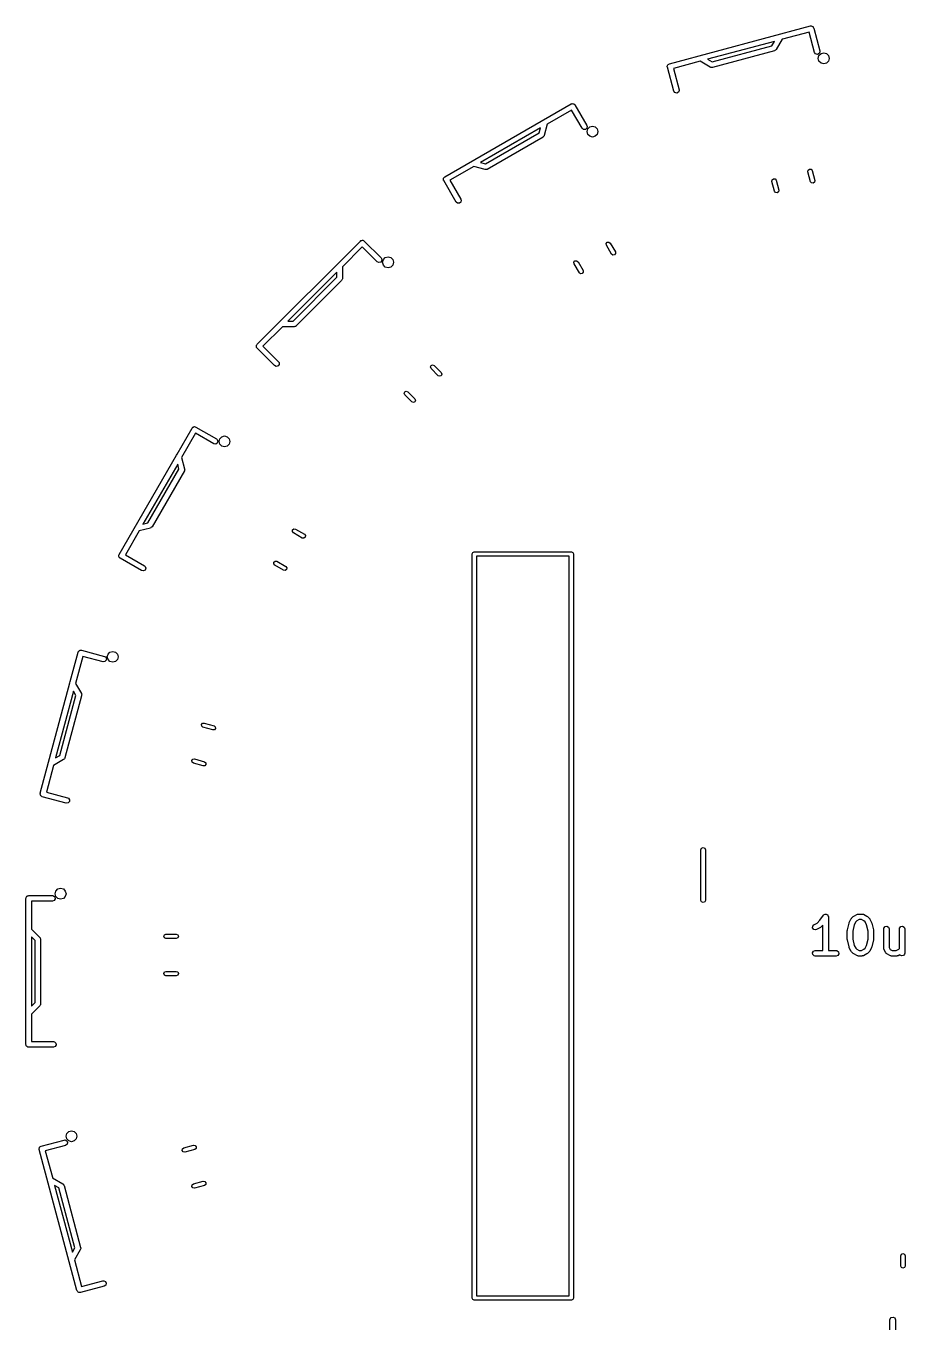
# Model space of a CAD drawing. Extents: x -3.87 to 1.04, y -1.6 to 1.04.
# Drawn here: x -1.036 to -0.088, y -0.376 to 1.022 of the extents above; entities that cross this region are included whole.
import ezdxf

# ---------------------------------------------------------------- set-up
doc = ezdxf.new("R2010")
doc.units = 0
doc.header["$MEASUREMENT"] = 0
doc.layers.add('BLACK', color=7, linetype='CONTINUOUS')

msp = doc.modelspace()

# ---------------------------------------------------------------- linework, layer by layer
at = {"layer": 'BLACK', "linetype": 'CONTINUOUS'}
for p, q in [((-0.342, 0.981), (-0.1899, 1.0218)), ((-0.1899, 1.0218), (-0.1895, 1.0218)), ((-0.1895, 1.0218), (-0.1894, 1.0219)), ((-0.1894, 1.0219), (-0.1893, 1.0218)), ((-0.1893, 1.0218), (-0.1889, 1.0219)), ((-0.1889, 1.0219), (-0.1882, 1.0215)), ((-0.1882, 1.0215), (-0.1874, 1.0213)), ((-0.1874, 1.0213), (-0.1873, 1.0211)), ((-0.1873, 1.0211), (-0.187, 1.021)), ((-0.187, 1.021), (-0.1867, 1.0203)), ((-0.2204, 1.0074), (-0.2268, 0.9964)), ((-0.2198, 1.0075), (-0.2204, 1.0074)), ((-0.1912, 1.0152), (-0.2198, 1.0075)), ((-0.2198, 1.0075), (-0.2198, 1.0075)), ((-0.1854, 0.9933), (-0.1912, 1.0152)), ((-0.1867, 1.0203), (-0.1862, 1.0196)), ((-0.1862, 1.0196), (-0.1796, 0.9949)), ((-0.2286, 1.0052), (-0.3007, 0.9859)), ((-0.296, 0.9832), (-0.2313, 1.0005)), ((-0.2286, 0.995), (-0.2956, 0.9771)), ((-0.2313, 1.0005), (-0.2286, 1.0052)), ((-0.2281, 0.9954), (-0.2286, 0.995)), ((-0.2274, 0.9956), (-0.2281, 0.9954)), ((-0.227, 0.9961), (-0.2274, 0.9956)), ((-0.2269, 0.9962), (-0.227, 0.9961)), ((-0.2268, 0.9964), (-0.2269, 0.9963)), ((-0.2269, 0.9963), (-0.2269, 0.9962)), ((-0.1842, 0.9916), (-0.1854, 0.9933)), ((-0.1795, 0.9938), (-0.1804, 0.992)), ((-0.1796, 0.9949), (-0.1795, 0.9938)), ((-0.1784, 0.992), (-0.1755, 0.9928)), ((-0.1755, 0.9928), (-0.1725, 0.992)), ((-0.3442, 0.9784), (-0.3439, 0.9791)), ((-0.3439, 0.9791), (-0.3437, 0.9798)), ((-0.3437, 0.9798), (-0.3435, 0.98)), ((-0.3435, 0.98), (-0.3434, 0.9802)), ((-0.3434, 0.9802), (-0.3427, 0.9806)), ((-0.3427, 0.9806), (-0.342, 0.981)), ((-0.3089, 0.9837), (-0.3376, 0.976)), ((-0.2979, 0.9774), (-0.3089, 0.9837)), ((-0.3007, 0.9859), (-0.296, 0.9832)), ((-0.1822, 0.9911), (-0.1842, 0.9916)), ((-0.1804, 0.992), (-0.1822, 0.9911)), ((-0.1814, 0.9869), (-0.1806, 0.9899)), ((-0.1806, 0.984), (-0.1814, 0.9869)), ((-0.1806, 0.9899), (-0.1784, 0.992)), ((-0.1784, 0.9818), (-0.1806, 0.984)), ((-0.1755, 0.981), (-0.1784, 0.9818)), ((-0.1725, 0.9818), (-0.1755, 0.981)), ((-0.1725, 0.992), (-0.1704, 0.9899)), ((-0.1704, 0.984), (-0.1725, 0.9818)), ((-0.1704, 0.9899), (-0.1696, 0.9869)), ((-0.1696, 0.9869), (-0.1704, 0.984)), ((-0.3442, 0.978), (-0.3442, 0.9784)), ((-0.3442, 0.9779), (-0.3442, 0.978)), ((-0.3442, 0.9777), (-0.3442, 0.9779)), ((-0.3441, 0.9773), (-0.3442, 0.9777)), ((-0.3372, 0.9516), (-0.3441, 0.9773)), ((-0.3376, 0.976), (-0.3315, 0.9531)), ((-0.2973, 0.9772), (-0.2979, 0.9774)), ((-0.2967, 0.977), (-0.2973, 0.9772)), ((-0.296, 0.977), (-0.2967, 0.977)), ((-0.2959, 0.977), (-0.296, 0.977)), ((-0.2958, 0.977), (-0.2959, 0.977)), ((-0.2956, 0.9771), (-0.2958, 0.977)), ((-0.3361, 0.9499), (-0.3372, 0.9516)), ((-0.3314, 0.9521), (-0.3322, 0.9503)), ((-0.3315, 0.9531), (-0.3314, 0.9521)), ((-0.5843, 0.8591), (-0.4479, 0.9378)), ((-0.4479, 0.9378), (-0.4475, 0.9379)), ((-0.4475, 0.9379), (-0.4474, 0.938)), ((-0.4474, 0.938), (-0.4473, 0.938)), ((-0.4473, 0.938), (-0.4469, 0.9382)), ((-0.4469, 0.9382), (-0.4461, 0.938)), ((-0.4461, 0.938), (-0.4454, 0.938)), ((-0.4454, 0.938), (-0.4452, 0.9378)), ((-0.4452, 0.9378), (-0.4449, 0.9378)), ((-0.4449, 0.9378), (-0.4444, 0.9372)), ((-0.4444, 0.9372), (-0.4438, 0.9367)), ((-0.4438, 0.9367), (-0.431, 0.9145)), ((-0.3341, 0.9494), (-0.3361, 0.9499)), ((-0.3322, 0.9503), (-0.3341, 0.9494)), ((-0.4475, 0.9311), (-0.4737, 0.916)), ((-0.4361, 0.9115), (-0.4475, 0.9311)), ((-0.481, 0.9118), (-0.5456, 0.8745)), ((-0.4824, 0.9065), (-0.481, 0.9118)), ((-0.4737, 0.916), (-0.4769, 0.9038)), ((-0.4346, 0.9102), (-0.4361, 0.9115)), ((-0.4325, 0.9102), (-0.4346, 0.9102)), ((-0.431, 0.9115), (-0.4325, 0.9102)), ((-0.431, 0.9145), (-0.4306, 0.9135)), ((-0.4306, 0.9135), (-0.431, 0.9115)), ((-0.4308, 0.9079), (-0.43, 0.9108)), ((-0.43, 0.9108), (-0.4279, 0.913)), ((-0.4279, 0.913), (-0.4249, 0.9138)), ((-0.4249, 0.9138), (-0.422, 0.913)), ((-0.422, 0.913), (-0.4198, 0.9108)), ((-0.4198, 0.9108), (-0.419, 0.9079)), ((-0.5404, 0.873), (-0.4824, 0.9065)), ((-0.4783, 0.902), (-0.5384, 0.8672)), ((-0.4779, 0.9025), (-0.4783, 0.902)), ((-0.4774, 0.9028), (-0.4779, 0.9025)), ((-0.4771, 0.9034), (-0.4774, 0.9028)), ((-0.477, 0.9035), (-0.4771, 0.9034)), ((-0.4769, 0.9038), (-0.477, 0.9036)), ((-0.477, 0.9036), (-0.477, 0.9035)), ((-0.43, 0.9049), (-0.4308, 0.9079)), ((-0.4279, 0.9028), (-0.43, 0.9049)), ((-0.4249, 0.902), (-0.4279, 0.9028)), ((-0.422, 0.9028), (-0.4249, 0.902)), ((-0.4198, 0.9049), (-0.422, 0.9028)), ((-0.419, 0.9079), (-0.4198, 0.9049)), ((-0.553, 0.8702), (-0.5787, 0.8554)), ((-0.5407, 0.8669), (-0.553, 0.8702)), ((-0.5456, 0.8745), (-0.5404, 0.873)), ((-0.5401, 0.867), (-0.5407, 0.8669)), ((-0.5394, 0.8669), (-0.5401, 0.867)), ((-0.5388, 0.8671), (-0.5394, 0.8669)), ((-0.5387, 0.8671), (-0.5388, 0.8671)), ((-0.5386, 0.8672), (-0.5387, 0.8671)), ((-0.5384, 0.8672), (-0.5386, 0.8672)), ((-0.1924, 0.8664), (-0.191, 0.8675)), ((-0.191, 0.8675), (-0.1892, 0.8673)), ((-0.1892, 0.8673), (-0.1881, 0.8659)), ((-0.5857, 0.856), (-0.5856, 0.8567)), ((-0.5856, 0.8556), (-0.5857, 0.856)), ((-0.5856, 0.8575), (-0.5854, 0.8577)), ((-0.5856, 0.8567), (-0.5856, 0.8575)), ((-0.5856, 0.8554), (-0.5856, 0.8556)), ((-0.5855, 0.8553), (-0.5856, 0.8554)), ((-0.5854, 0.855), (-0.5855, 0.8553)), ((-0.5854, 0.858), (-0.5848, 0.8585)), ((-0.5854, 0.8577), (-0.5854, 0.858)), ((-0.572, 0.8319), (-0.5854, 0.855)), ((-0.5848, 0.8585), (-0.5843, 0.8591)), ((-0.5787, 0.8554), (-0.5669, 0.8349)), ((-0.2314, 0.8542), (-0.2312, 0.856)), ((-0.2286, 0.8435), (-0.2314, 0.8542)), ((-0.2312, 0.856), (-0.2297, 0.8571)), ((-0.2297, 0.8571), (-0.228, 0.8569)), ((-0.228, 0.8569), (-0.2269, 0.8555)), ((-0.2269, 0.8555), (-0.224, 0.8448)), ((-0.1926, 0.8646), (-0.1924, 0.8664)), ((-0.1898, 0.8539), (-0.1926, 0.8646)), ((-0.1887, 0.8525), (-0.1898, 0.8539)), ((-0.1881, 0.8659), (-0.1852, 0.8552)), ((-0.1854, 0.8534), (-0.1869, 0.8523)), ((-0.1852, 0.8552), (-0.1854, 0.8534)), ((-0.2275, 0.8421), (-0.2286, 0.8435)), ((-0.2257, 0.8419), (-0.2275, 0.8421)), ((-0.2242, 0.843), (-0.2257, 0.8419)), ((-0.224, 0.8448), (-0.2242, 0.843)), ((-0.1869, 0.8523), (-0.1887, 0.8525)), ((-0.5705, 0.8306), (-0.572, 0.8319)), ((-0.5684, 0.8306), (-0.5705, 0.8306)), ((-0.5669, 0.8319), (-0.5684, 0.8306)), ((-0.5669, 0.8349), (-0.5665, 0.8339)), ((-0.5665, 0.8339), (-0.5669, 0.8319)), ((-0.7867, 0.6786), (-0.6753, 0.7899)), ((-0.6732, 0.7836), (-0.6946, 0.7622)), ((-0.6753, 0.7899), (-0.675, 0.7902)), ((-0.675, 0.7902), (-0.6749, 0.7903)), ((-0.6749, 0.7903), (-0.6748, 0.7903)), ((-0.6748, 0.7903), (-0.6745, 0.7905)), ((-0.6745, 0.7905), (-0.6737, 0.7906)), ((-0.6737, 0.7906), (-0.673, 0.7908)), ((-0.6572, 0.7675), (-0.6732, 0.7836)), ((-0.673, 0.7908), (-0.6727, 0.7907)), ((-0.6727, 0.7907), (-0.6725, 0.7907)), ((-0.6725, 0.7907), (-0.6718, 0.7903)), ((-0.6718, 0.7903), (-0.6711, 0.7899)), ((-0.6711, 0.7899), (-0.653, 0.7718)), ((-0.4101, 0.7871), (-0.409, 0.7885)), ((-0.4098, 0.7853), (-0.4101, 0.7871)), ((-0.4043, 0.7757), (-0.4098, 0.7853)), ((-0.409, 0.7885), (-0.4072, 0.7888)), ((-0.4072, 0.7888), (-0.4058, 0.7877)), ((-0.4058, 0.7877), (-0.4002, 0.7781)), ((-0.6522, 0.7689), (-0.6534, 0.7672)), ((-0.653, 0.7718), (-0.6524, 0.7709)), ((-0.6524, 0.7709), (-0.6522, 0.7689)), ((-0.6513, 0.767), (-0.6505, 0.7699)), ((-0.6505, 0.7699), (-0.6484, 0.7721)), ((-0.6484, 0.7721), (-0.6454, 0.7729)), ((-0.6454, 0.7729), (-0.6425, 0.7721)), ((-0.6425, 0.7721), (-0.6403, 0.7699)), ((-0.6403, 0.7699), (-0.6395, 0.767)), ((-0.4029, 0.7746), (-0.4043, 0.7757)), ((-0.4011, 0.7749), (-0.4029, 0.7746)), ((-0.4, 0.7763), (-0.4011, 0.7749)), ((-0.4002, 0.7781), (-0.4, 0.7763)), ((-0.7006, 0.7562), (-0.7534, 0.7034)), ((-0.7006, 0.7508), (-0.7006, 0.7562)), ((-0.6946, 0.7622), (-0.6946, 0.7495)), ((-0.6553, 0.7667), (-0.6572, 0.7675)), ((-0.6534, 0.7672), (-0.6553, 0.7667)), ((-0.6505, 0.764), (-0.6513, 0.767)), ((-0.6484, 0.7618), (-0.6505, 0.764)), ((-0.6454, 0.7611), (-0.6484, 0.7618)), ((-0.6425, 0.7618), (-0.6454, 0.7611)), ((-0.6403, 0.764), (-0.6425, 0.7618)), ((-0.6395, 0.767), (-0.6403, 0.764)), ((-0.4449, 0.767), (-0.4438, 0.7685)), ((-0.4446, 0.7652), (-0.4449, 0.767)), ((-0.4391, 0.7556), (-0.4446, 0.7652)), ((-0.4438, 0.7685), (-0.442, 0.7687)), ((-0.442, 0.7687), (-0.4405, 0.7676)), ((-0.4405, 0.7676), (-0.435, 0.758)), ((-0.4377, 0.7545), (-0.4391, 0.7556)), ((-0.4348, 0.7562), (-0.4359, 0.7548)), ((-0.435, 0.758), (-0.4348, 0.7562)), ((-0.7479, 0.7034), (-0.7006, 0.7508)), ((-0.6955, 0.7474), (-0.7446, 0.6983)), ((-0.6952, 0.748), (-0.6955, 0.7474)), ((-0.6948, 0.7485), (-0.6952, 0.748)), ((-0.6947, 0.7492), (-0.6948, 0.7485)), ((-0.6946, 0.7493), (-0.6947, 0.7492)), ((-0.6946, 0.7495), (-0.6946, 0.7493)), ((-0.6946, 0.7493), (-0.6946, 0.7493)), ((-0.4359, 0.7548), (-0.4377, 0.7545)), ((-0.7534, 0.7034), (-0.7479, 0.7034)), ((-0.7593, 0.6975), (-0.7804, 0.6765)), ((-0.7467, 0.6975), (-0.7593, 0.6975)), ((-0.7461, 0.6977), (-0.7467, 0.6975)), ((-0.7454, 0.6977), (-0.7461, 0.6977)), ((-0.7449, 0.6981), (-0.7454, 0.6977)), ((-0.7447, 0.6982), (-0.7449, 0.6981)), ((-0.7446, 0.6983), (-0.7447, 0.6982)), ((-0.7447, 0.6982), (-0.7447, 0.6982)), ((-0.7876, 0.6767), (-0.7874, 0.677)), ((-0.7874, 0.676), (-0.7876, 0.6767)), ((-0.7875, 0.6772), (-0.787, 0.6779)), ((-0.7874, 0.677), (-0.7875, 0.6772)), ((-0.7873, 0.6752), (-0.7874, 0.676)), ((-0.7871, 0.6749), (-0.7873, 0.6752)), ((-0.787, 0.6747), (-0.7871, 0.6749)), ((-0.787, 0.6779), (-0.7867, 0.6786)), ((-0.7869, 0.6747), (-0.787, 0.6747)), ((-0.7867, 0.6743), (-0.7869, 0.6747)), ((-0.7679, 0.6555), (-0.7867, 0.6743)), ((-0.7804, 0.6765), (-0.7636, 0.6597)), ((-0.7636, 0.6597), (-0.763, 0.6589)), ((-0.763, 0.6589), (-0.7628, 0.6568)), ((-0.766, 0.6546), (-0.7679, 0.6555)), ((-0.764, 0.6552), (-0.766, 0.6546)), ((-0.7628, 0.6568), (-0.764, 0.6552)), ((-0.5998, 0.6541), (-0.5991, 0.6558)), ((-0.5991, 0.6525), (-0.5998, 0.6541)), ((-0.5991, 0.6558), (-0.5975, 0.6565)), ((-0.5913, 0.6446), (-0.5991, 0.6525)), ((-0.5975, 0.6565), (-0.5958, 0.6558)), ((-0.5958, 0.6558), (-0.588, 0.648)), ((-0.5896, 0.644), (-0.5913, 0.6446)), ((-0.588, 0.6446), (-0.5896, 0.644)), ((-0.588, 0.648), (-0.5873, 0.6463)), ((-0.5873, 0.6463), (-0.588, 0.6446)), ((-0.6282, 0.6258), (-0.6275, 0.6274)), ((-0.6275, 0.6241), (-0.6282, 0.6258)), ((-0.6275, 0.6274), (-0.6259, 0.6281)), ((-0.6197, 0.6163), (-0.6275, 0.6241)), ((-0.6259, 0.6281), (-0.6242, 0.6274)), ((-0.6242, 0.6274), (-0.6164, 0.6196)), ((-0.618, 0.6156), (-0.6197, 0.6163)), ((-0.6164, 0.6163), (-0.618, 0.6156)), ((-0.6164, 0.6196), (-0.6157, 0.6179)), ((-0.6157, 0.6179), (-0.6164, 0.6163)), ((-0.8731, 0.56), (-0.8568, 0.5882)), ((-0.8568, 0.5882), (-0.8565, 0.5885)), ((-0.8565, 0.5886), (-0.8564, 0.5887)), ((-0.8565, 0.5885), (-0.8565, 0.5886)), ((-0.8564, 0.5887), (-0.8561, 0.589)), ((-0.8561, 0.589), (-0.8554, 0.5893)), ((-0.8554, 0.5893), (-0.8547, 0.5897)), ((-0.8547, 0.5897), (-0.8544, 0.5896)), ((-0.8544, 0.5896), (-0.8542, 0.5897)), ((-0.8542, 0.5897), (-0.8535, 0.5895)), ((-0.8535, 0.5895), (-0.8527, 0.5893)), ((-0.8527, 0.5893), (-0.8305, 0.5765)), ((-0.8531, 0.5826), (-0.8682, 0.5565)), ((-0.8335, 0.5713), (-0.8531, 0.5826)), ((-0.8305, 0.5765), (-0.8297, 0.5758)), ((-0.8297, 0.5758), (-0.829, 0.5739)), ((-0.829, 0.5739), (-0.8297, 0.572)), ((-0.8278, 0.5738), (-0.827, 0.5767)), ((-0.827, 0.5708), (-0.8278, 0.5738)), ((-0.827, 0.5767), (-0.8249, 0.5789)), ((-0.8249, 0.5789), (-0.8219, 0.5797)), ((-0.8219, 0.5797), (-0.819, 0.5789)), ((-0.819, 0.5789), (-0.8168, 0.5767)), ((-0.8168, 0.5767), (-0.816, 0.5738)), ((-0.816, 0.5738), (-0.8168, 0.5708)), ((-0.8736, 0.559), (-0.8731, 0.56)), ((-0.8731, 0.56), (-0.8731, 0.56)), ((-0.8314, 0.5709), (-0.8335, 0.5713)), ((-0.8297, 0.572), (-0.8314, 0.5709)), ((-0.8249, 0.5687), (-0.827, 0.5708)), ((-0.8219, 0.5679), (-0.8249, 0.5687)), ((-0.819, 0.5687), (-0.8219, 0.5679)), ((-0.8168, 0.5708), (-0.819, 0.5687)), ((-0.9355, 0.4518), (-0.8736, 0.559)), ((-0.8724, 0.5491), (-0.9098, 0.4845)), ((-0.871, 0.5439), (-0.8724, 0.5491)), ((-0.8682, 0.5565), (-0.8649, 0.5442)), ((-0.9045, 0.4859), (-0.871, 0.5439)), ((-0.8652, 0.5419), (-0.8999, 0.4818)), ((-0.8651, 0.5426), (-0.8652, 0.5419)), ((-0.8648, 0.5432), (-0.8651, 0.5426)), ((-0.8649, 0.5442), (-0.8649, 0.544)), ((-0.8649, 0.544), (-0.8649, 0.544)), ((-0.8649, 0.544), (-0.8649, 0.5438)), ((-0.8649, 0.5438), (-0.8648, 0.5432)), ((-0.914, 0.4772), (-0.9288, 0.4514)), ((-0.9017, 0.4804), (-0.914, 0.4772)), ((-0.9098, 0.4845), (-0.9045, 0.4859)), ((-0.9012, 0.4808), (-0.9017, 0.4804)), ((-0.9006, 0.481), (-0.9012, 0.4808)), ((-0.9002, 0.4815), (-0.9006, 0.481)), ((-0.9001, 0.4816), (-0.9002, 0.4815)), ((-0.9, 0.4817), (-0.9001, 0.4816)), ((-0.8999, 0.4818), (-0.9, 0.4817)), ((-0.7487, 0.4766), (-0.7485, 0.4784)), ((-0.7476, 0.4752), (-0.7487, 0.4766)), ((-0.7485, 0.4784), (-0.747, 0.4795)), ((-0.747, 0.4795), (-0.7452, 0.4793)), ((-0.7452, 0.4793), (-0.7356, 0.4737)), ((-0.738, 0.4696), (-0.7476, 0.4752)), ((-0.7362, 0.4694), (-0.738, 0.4696)), ((-0.7348, 0.4705), (-0.7362, 0.4694)), ((-0.7356, 0.4737), (-0.7345, 0.4723)), ((-0.7345, 0.4723), (-0.7348, 0.4705)), ((-0.9359, 0.4503), (-0.9357, 0.4511)), ((-0.9358, 0.4501), (-0.9359, 0.4503)), ((-0.9359, 0.4498), (-0.9358, 0.4501)), ((-0.9355, 0.4491), (-0.9359, 0.4498)), ((-0.9357, 0.4511), (-0.9355, 0.4518)), ((-0.9352, 0.4484), (-0.9355, 0.4491)), ((-0.9349, 0.4482), (-0.9352, 0.4484)), ((-0.9349, 0.4481), (-0.9349, 0.4482)), ((-0.9347, 0.448), (-0.9349, 0.4481)), ((-0.9344, 0.4477), (-0.9347, 0.448)), ((-0.9113, 0.4344), (-0.9344, 0.4477)), ((-0.9288, 0.4514), (-0.9083, 0.4396)), ((-0.5547, 0.4524), (-0.554, 0.454)), ((-0.5547, -0.35), (-0.5547, 0.4524)), ((-0.554, 0.454), (-0.5524, 0.4547)), ((-0.5524, 0.4547), (-0.4476, 0.4547)), ((-0.55, 0.45), (-0.55, -0.3476)), ((-0.45, 0.45), (-0.55, 0.45)), ((-0.45, -0.3476), (-0.45, 0.45)), ((-0.4476, 0.4547), (-0.446, 0.454)), ((-0.446, 0.454), (-0.4453, 0.4524)), ((-0.4453, 0.4524), (-0.4453, -0.35)), ((-0.9093, 0.4341), (-0.9113, 0.4344)), ((-0.9076, 0.4351), (-0.9093, 0.4341)), ((-0.9083, 0.4396), (-0.9076, 0.4389)), ((-0.9076, 0.4389), (-0.9069, 0.437)), ((-0.9069, 0.437), (-0.9076, 0.4351)), ((-0.7688, 0.4418), (-0.7685, 0.4436)), ((-0.7677, 0.4404), (-0.7688, 0.4418)), ((-0.7685, 0.4436), (-0.7671, 0.4447)), ((-0.7581, 0.4349), (-0.7677, 0.4404)), ((-0.7671, 0.4447), (-0.7653, 0.4445)), ((-0.7653, 0.4445), (-0.7557, 0.439)), ((-0.7563, 0.4346), (-0.7581, 0.4349)), ((-0.7549, 0.4357), (-0.7563, 0.4346)), ((-0.7557, 0.439), (-0.7546, 0.4375)), ((-0.7546, 0.4375), (-0.7549, 0.4357)), ((-0.9883, 0.3149), (-0.9798, 0.3464)), ((-0.9748, 0.342), (-0.9826, 0.3128)), ((-0.9798, 0.3464), (-0.9797, 0.3468)), ((-0.9797, 0.3468), (-0.9796, 0.3469)), ((-0.9796, 0.347), (-0.9794, 0.3474)), ((-0.9796, 0.3469), (-0.9796, 0.347)), ((-0.9794, 0.3474), (-0.9788, 0.3478)), ((-0.9788, 0.3478), (-0.9782, 0.3484)), ((-0.9782, 0.3484), (-0.9779, 0.3484)), ((-0.9779, 0.3484), (-0.9777, 0.3485)), ((-0.9777, 0.3485), (-0.9769, 0.3485)), ((-0.9769, 0.3485), (-0.9762, 0.3485)), ((-0.9762, 0.3485), (-0.9514, 0.3419)), ((-0.9529, 0.3361), (-0.9748, 0.342)), ((-0.9509, 0.3363), (-0.9529, 0.3361)), ((-0.9514, 0.3419), (-0.9504, 0.3415)), ((-0.9494, 0.3377), (-0.9509, 0.3363)), ((-0.9504, 0.3415), (-0.9493, 0.3398)), ((-0.9493, 0.3398), (-0.9494, 0.3377)), ((-0.9483, 0.3415), (-0.9475, 0.3445)), ((-0.9475, 0.3385), (-0.9483, 0.3415)), ((-0.9475, 0.3445), (-0.9454, 0.3466)), ((-0.9454, 0.3364), (-0.9475, 0.3385)), ((-0.9454, 0.3466), (-0.9424, 0.3474)), ((-0.9424, 0.3356), (-0.9454, 0.3364)), ((-0.9424, 0.3474), (-0.9395, 0.3466)), ((-0.9395, 0.3364), (-0.9424, 0.3356)), ((-0.9395, 0.3466), (-0.9373, 0.3445)), ((-0.9373, 0.3385), (-0.9395, 0.3364)), ((-0.9373, 0.3445), (-0.9365, 0.3415)), ((-0.9365, 0.3415), (-0.9373, 0.3385)), ((-1.0206, 0.1943), (-0.9887, 0.3134)), ((-0.9887, 0.3134), (-0.9883, 0.3149)), ((-0.9883, 0.3149), (-0.9883, 0.3149)), ((-0.9826, 0.3128), (-0.9763, 0.3018)), ((-0.9848, 0.3046), (-1.0042, 0.2325)), ((-0.9994, 0.2352), (-0.9821, 0.2999)), ((-0.976, 0.2995), (-0.994, 0.2325)), ((-0.9821, 0.2999), (-0.9848, 0.3046)), ((-0.9763, 0.3018), (-0.9762, 0.3016)), ((-0.9762, 0.3016), (-0.9762, 0.3016)), ((-0.9762, 0.3016), (-0.9762, 0.3015)), ((-0.9762, 0.3015), (-0.9759, 0.3008)), ((-0.9759, 0.3008), (-0.9761, 0.3002)), ((-0.9761, 0.3002), (-0.976, 0.2995)), ((-0.8468, 0.2684), (-0.8457, 0.2698)), ((-0.8465, 0.2666), (-0.8468, 0.2684)), ((-0.8451, 0.2655), (-0.8465, 0.2666)), ((-0.8457, 0.2698), (-0.8439, 0.2701)), ((-0.8439, 0.2701), (-0.8332, 0.2672)), ((-0.8332, 0.2672), (-0.8318, 0.2661)), ((-0.8318, 0.2661), (-0.8315, 0.2643)), ((-0.8344, 0.2626), (-0.8451, 0.2655)), ((-0.8326, 0.2629), (-0.8344, 0.2626)), ((-0.8315, 0.2643), (-0.8326, 0.2629)), ((-1.0063, 0.2243), (-1.014, 0.1957)), ((-0.9954, 0.2307), (-1.0063, 0.2243)), ((-1.0042, 0.2325), (-0.9994, 0.2352)), ((-0.9949, 0.2312), (-0.9954, 0.2307)), ((-0.9944, 0.2316), (-0.9949, 0.2312)), ((-0.9941, 0.2322), (-0.9944, 0.2316)), ((-0.994, 0.2323), (-0.9941, 0.2322)), ((-0.994, 0.2325), (-0.994, 0.2323)), ((-0.994, 0.2323), (-0.994, 0.2323)), ((-0.8572, 0.2296), (-0.8561, 0.231)), ((-0.8569, 0.2278), (-0.8572, 0.2296)), ((-0.8555, 0.2267), (-0.8569, 0.2278)), ((-0.8561, 0.231), (-0.8543, 0.2313)), ((-0.8448, 0.2238), (-0.8555, 0.2267)), ((-0.8543, 0.2313), (-0.8436, 0.2284)), ((-0.843, 0.2241), (-0.8448, 0.2238)), ((-0.8436, 0.2284), (-0.8421, 0.2273)), ((-0.8419, 0.2255), (-0.843, 0.2241)), ((-0.8421, 0.2273), (-0.8419, 0.2255)), ((-1.0205, 0.1935), (-1.0206, 0.1943)), ((-1.0206, 0.1928), (-1.0205, 0.1935)), ((-1.0204, 0.1925), (-1.0206, 0.1928)), ((-1.0204, 0.1923), (-1.0204, 0.1925)), ((-1.0199, 0.1917), (-1.0204, 0.1923)), ((-1.0194, 0.1911), (-1.0199, 0.1917)), ((-1.0191, 0.1909), (-1.0194, 0.1911)), ((-1.019, 0.1908), (-1.0191, 0.1909)), ((-1.0188, 0.1908), (-1.019, 0.1908)), ((-1.0185, 0.1906), (-1.0188, 0.1908)), ((-0.9927, 0.1837), (-1.0185, 0.1906)), ((-1.014, 0.1957), (-0.9912, 0.1895)), ((-0.9907, 0.1839), (-0.9927, 0.1837)), ((-0.9912, 0.1895), (-0.9902, 0.1891)), ((-0.9892, 0.1854), (-0.9907, 0.1839)), ((-0.9902, 0.1891), (-0.9891, 0.1874)), ((-0.9891, 0.1874), (-0.9892, 0.1854)), ((-0.3079, 0.1335), (-0.3072, 0.1351)), ((-0.3079, 0.0787), (-0.3079, 0.1335)), ((-0.3072, 0.1351), (-0.3055, 0.1358)), ((-0.3055, 0.1358), (-0.3038, 0.1351)), ((-0.3038, 0.1351), (-0.3031, 0.1335)), ((-0.3031, 0.1335), (-0.3031, 0.0787)), ((-1.0338, 0.0837), (-1.0331, 0.084)), ((-1.0331, 0.084), (-1.0074, 0.084)), ((-1.0074, 0.084), (-1.0064, 0.0838)), ((-1.0046, 0.0859), (-1.0038, 0.0889)), ((-1.0038, 0.083), (-1.0046, 0.0859)), ((-1.0038, 0.0889), (-1.0016, 0.0911)), ((-1.0016, 0.0911), (-0.9987, 0.0919)), ((-0.9987, 0.0919), (-0.9957, 0.0911)), ((-0.9957, 0.0911), (-0.9936, 0.0889)), ((-0.9936, 0.0889), (-0.9928, 0.0859)), ((-0.9928, 0.0859), (-0.9936, 0.083)), ((-1.0361, 0.0815), (-1.036, 0.0817)), ((-1.036, 0.0814), (-1.0361, 0.0815)), ((-1.0361, 0.081), (-1.036, 0.0814)), ((-1.0361, -0.0765), (-1.0361, 0.081)), ((-1.036, 0.0817), (-1.0359, 0.082)), ((-1.0359, 0.082), (-1.0354, 0.0826)), ((-1.0354, 0.0826), (-1.035, 0.0833)), ((-1.035, 0.0833), (-1.0348, 0.0834)), ((-1.0348, 0.0834), (-1.0346, 0.0836)), ((-1.0346, 0.0836), (-1.0338, 0.0837)), ((-1.0074, 0.078), (-1.0301, 0.078)), ((-1.0301, 0.078), (-1.0301, 0.0478)), ((-1.0055, 0.0787), (-1.0074, 0.078)), ((-1.0064, 0.0838), (-1.0049, 0.0825)), ((-1.0045, 0.0805), (-1.0055, 0.0787)), ((-1.0049, 0.0825), (-1.0045, 0.0805)), ((-1.0016, 0.0808), (-1.0038, 0.083)), ((-0.9987, 0.08), (-1.0016, 0.0808)), ((-0.9957, 0.0808), (-0.9987, 0.08)), ((-0.9936, 0.083), (-0.9957, 0.0808)), ((-0.3072, 0.0771), (-0.3079, 0.0787)), ((-0.3055, 0.0764), (-0.3072, 0.0771)), ((-0.3038, 0.0771), (-0.3055, 0.0764)), ((-0.3031, 0.0787), (-0.3038, 0.0771)), ((-0.1827, 0.0542), (-0.1795, 0.0574)), ((-0.1795, 0.0574), (-0.1759, 0.0628)), ((-0.1759, 0.0628), (-0.1752, 0.0635)), ((-0.1752, 0.0635), (-0.175, 0.0636)), ((-0.175, 0.0636), (-0.1749, 0.0637)), ((-0.1749, 0.0637), (-0.1741, 0.0639)), ((-0.1741, 0.0639), (-0.1732, 0.0641)), ((-0.1732, 0.0641), (-0.1731, 0.064)), ((-0.1731, 0.064), (-0.1729, 0.0641)), ((-0.1729, 0.0641), (-0.1722, 0.0636)), ((-0.1722, 0.0636), (-0.1714, 0.0633)), ((-0.1714, 0.0633), (-0.1713, 0.0631)), ((-0.1713, 0.0631), (-0.1712, 0.0631)), ((-0.1712, 0.0631), (-0.1709, 0.0622)), ((-0.1709, 0.0622), (-0.1705, 0.0615)), ((-0.1705, 0.0615), (-0.1705, 0.0613)), ((-0.1705, 0.0613), (-0.1705, 0.0612)), ((-0.1705, 0.0612), (-0.1705, 0.0247)), ((-0.1479, 0.055), (-0.1461, 0.0587)), ((-0.1461, 0.0587), (-0.1456, 0.0594)), ((-0.1456, 0.0594), (-0.1455, 0.0595)), ((-0.1455, 0.0595), (-0.1436, 0.0614)), ((-0.1436, 0.0614), (-0.1429, 0.0619)), ((-0.1429, 0.0619), (-0.1391, 0.0638)), ((-0.1429, 0.0619), (-0.1429, 0.0619)), ((-0.1398, 0.0569), (-0.141, 0.0557)), ((-0.1371, 0.0582), (-0.1398, 0.0569)), ((-0.1391, 0.0638), (-0.1381, 0.0641)), ((-0.1381, 0.0641), (-0.138, 0.064)), ((-0.138, 0.064), (-0.1378, 0.0641)), ((-0.1378, 0.0641), (-0.1341, 0.0641)), ((-0.1348, 0.0582), (-0.1371, 0.0582)), ((-0.1321, 0.0569), (-0.1348, 0.0582)), ((-0.1341, 0.0641), (-0.1331, 0.0639)), ((-0.1331, 0.0639), (-0.1329, 0.0638)), ((-0.1329, 0.0638), (-0.1327, 0.0638)), ((-0.1327, 0.0638), (-0.129, 0.0619)), ((-0.1309, 0.0557), (-0.1321, 0.0569)), ((-0.129, 0.0619), (-0.1283, 0.0614)), ((-0.1283, 0.0614), (-0.1282, 0.0614)), ((-0.1282, 0.0614), (-0.1263, 0.0595)), ((-0.1263, 0.0595), (-0.1258, 0.0588)), ((-0.1258, 0.0588), (-0.1258, 0.0587)), ((-0.1258, 0.0587), (-0.1239, 0.055)), ((-1.0301, 0.0478), (-1.0212, 0.0388)), ((-0.8867, 0.0417), (-0.885, 0.0424)), ((-0.885, 0.0424), (-0.874, 0.0424)), ((-0.874, 0.0424), (-0.8723, 0.0417)), ((-0.1875, 0.0491), (-0.1874, 0.0511)), ((-0.1863, 0.0474), (-0.1875, 0.0491)), ((-0.1874, 0.0511), (-0.186, 0.0525)), ((-0.1843, 0.047), (-0.1863, 0.0474)), ((-0.186, 0.0525), (-0.1827, 0.0542)), ((-0.1834, 0.0473), (-0.1843, 0.047)), ((-0.1796, 0.0491), (-0.1834, 0.0473)), ((-0.1788, 0.0497), (-0.1796, 0.0492)), ((-0.1796, 0.0492), (-0.1796, 0.0491)), ((-0.1764, 0.0522), (-0.1788, 0.0497)), ((-0.1764, 0.0247), (-0.1764, 0.0522)), ((-0.1501, 0.0462), (-0.15, 0.0467)), ((-0.1501, 0.0368), (-0.1501, 0.0462)), ((-0.15, 0.0469), (-0.1482, 0.0544)), ((-0.15, 0.0467), (-0.15, 0.0469)), ((-0.1482, 0.0544), (-0.148, 0.0548)), ((-0.148, 0.0548), (-0.1479, 0.055)), ((-0.1425, 0.0526), (-0.1442, 0.0458)), ((-0.1442, 0.0458), (-0.1442, 0.0371)), ((-0.141, 0.0557), (-0.1425, 0.0526)), ((-0.1293, 0.0526), (-0.1309, 0.0557)), ((-0.1276, 0.0458), (-0.1293, 0.0526)), ((-0.1276, 0.0371), (-0.1276, 0.0458)), ((-0.1239, 0.055), (-0.1238, 0.0545)), ((-0.1238, 0.0545), (-0.1237, 0.0544)), ((-0.1237, 0.0544), (-0.1218, 0.0469)), ((-0.1218, 0.0469), (-0.1218, 0.0463)), ((-0.1218, 0.0463), (-0.1217, 0.0462)), ((-0.1217, 0.0462), (-0.1217, 0.0368)), ((-0.1108, 0.048), (-0.1106, 0.049)), ((-0.1108, 0.0274), (-0.1108, 0.048)), ((-0.1106, 0.049), (-0.1093, 0.0506)), ((-0.1093, 0.0506), (-0.1073, 0.0509)), ((-0.1073, 0.0509), (-0.1056, 0.0499)), ((-0.1056, 0.0499), (-0.1049, 0.048)), ((-0.1049, 0.048), (-0.1049, 0.0281)), ((-0.0939, 0.048), (-0.0937, 0.049)), ((-0.0939, 0.0268), (-0.0939, 0.048)), ((-0.0937, 0.049), (-0.0924, 0.0506)), ((-0.0924, 0.0506), (-0.0904, 0.0509)), ((-0.0904, 0.0509), (-0.0887, 0.0499)), ((-0.0887, 0.0499), (-0.088, 0.048)), ((-0.088, 0.048), (-0.088, 0.0218)), ((-1.0263, 0.0355), (-1.0301, 0.0394)), ((-1.0301, 0.0394), (-1.0301, -0.0353)), ((-1.0263, -0.0314), (-1.0263, 0.0355)), ((-1.0212, 0.0388), (-1.0211, 0.0387)), ((-1.0211, 0.0387), (-1.021, 0.0387)), ((-1.021, 0.0387), (-1.0209, 0.0385)), ((-1.0209, 0.0385), (-1.0206, 0.038)), ((-1.0206, 0.038), (-1.0205, 0.0373)), ((-1.0205, 0.0373), (-1.0203, 0.0367)), ((-1.0203, 0.0367), (-1.0203, -0.0327)), ((-0.8874, 0.0401), (-0.8867, 0.0417)), ((-0.8867, 0.0384), (-0.8874, 0.0401)), ((-0.885, 0.0377), (-0.8867, 0.0384)), ((-0.874, 0.0377), (-0.885, 0.0377)), ((-0.8723, 0.0384), (-0.874, 0.0377)), ((-0.8723, 0.0417), (-0.8716, 0.0401)), ((-0.8716, 0.0401), (-0.8723, 0.0384)), ((-0.1501, 0.0367), (-0.1501, 0.0368)), ((-0.15, 0.0361), (-0.1501, 0.0367)), ((-0.1482, 0.0286), (-0.15, 0.0361)), ((-0.1481, 0.0285), (-0.1482, 0.0286)), ((-0.1479, 0.028), (-0.1481, 0.0285)), ((-0.1461, 0.0242), (-0.1479, 0.028)), ((-0.1442, 0.0371), (-0.1425, 0.0303)), ((-0.1425, 0.0303), (-0.141, 0.0273)), ((-0.1309, 0.0273), (-0.1293, 0.0303)), ((-0.1293, 0.0303), (-0.1276, 0.0371)), ((-0.1239, 0.028), (-0.1258, 0.0242)), ((-0.1237, 0.0286), (-0.1239, 0.0281)), ((-0.1239, 0.0281), (-0.1239, 0.028)), ((-0.1218, 0.0361), (-0.1237, 0.0286)), ((-0.1217, 0.0368), (-0.1218, 0.0362)), ((-0.1218, 0.0362), (-0.1218, 0.0361)), ((-0.1049, 0.0281), (-0.1037, 0.0259)), ((-0.1876, 0.0223), (-0.1866, 0.024)), ((-0.1872, 0.0203), (-0.1876, 0.0223)), ((-0.1857, 0.019), (-0.1872, 0.0203)), ((-0.1866, 0.024), (-0.1847, 0.0247)), ((-0.1847, 0.0188), (-0.1857, 0.019)), ((-0.1847, 0.0247), (-0.1764, 0.0247)), ((-0.1622, 0.0188), (-0.1847, 0.0188)), ((-0.1705, 0.0247), (-0.1622, 0.0247)), ((-0.1622, 0.0247), (-0.1612, 0.0246)), ((-0.1603, 0.0195), (-0.1622, 0.0188)), ((-0.1612, 0.0246), (-0.1596, 0.0233)), ((-0.1593, 0.0213), (-0.1603, 0.0195)), ((-0.1596, 0.0233), (-0.1593, 0.0213)), ((-0.146, 0.0242), (-0.1461, 0.0242)), ((-0.1455, 0.0234), (-0.146, 0.0242)), ((-0.1436, 0.0216), (-0.1455, 0.0234)), ((-0.1436, 0.0215), (-0.1436, 0.0216)), ((-0.1429, 0.021), (-0.1436, 0.0215)), ((-0.1391, 0.0191), (-0.1429, 0.021)), ((-0.141, 0.0273), (-0.1398, 0.0261)), ((-0.1398, 0.0261), (-0.1371, 0.0247)), ((-0.139, 0.0191), (-0.1391, 0.0191)), ((-0.1388, 0.019), (-0.139, 0.0191)), ((-0.1378, 0.0188), (-0.1388, 0.019)), ((-0.1341, 0.0188), (-0.1378, 0.0188)), ((-0.1371, 0.0247), (-0.1348, 0.0247)), ((-0.1348, 0.0247), (-0.1321, 0.0261)), ((-0.1339, 0.0189), (-0.1341, 0.0188)), ((-0.1337, 0.0189), (-0.1339, 0.0189)), ((-0.1327, 0.0191), (-0.1337, 0.0189)), ((-0.129, 0.021), (-0.1327, 0.0191)), ((-0.1321, 0.0261), (-0.1309, 0.0273)), ((-0.1289, 0.0211), (-0.129, 0.021)), ((-0.1282, 0.0216), (-0.1289, 0.0211)), ((-0.1263, 0.0234), (-0.1282, 0.0216)), ((-0.1258, 0.0242), (-0.1263, 0.0235)), ((-0.1263, 0.0235), (-0.1263, 0.0234)), ((-0.1107, 0.0272), (-0.1108, 0.0274)), ((-0.1107, 0.0271), (-0.1107, 0.0272)), ((-0.1105, 0.0261), (-0.1107, 0.0271)), ((-0.1086, 0.0223), (-0.1105, 0.0261)), ((-0.1083, 0.022), (-0.1086, 0.0223)), ((-0.1081, 0.0216), (-0.1083, 0.022)), ((-0.1073, 0.021), (-0.1081, 0.0216)), ((-0.1035, 0.0191), (-0.1073, 0.021)), ((-0.1037, 0.0259), (-0.1015, 0.0247)), ((-0.1033, 0.0191), (-0.1035, 0.0191)), ((-0.1032, 0.019), (-0.1033, 0.0191)), ((-0.1022, 0.0188), (-0.1032, 0.019)), ((-0.0966, 0.0188), (-0.1022, 0.0188)), ((-0.1015, 0.0247), (-0.0973, 0.0247)), ((-0.0973, 0.0247), (-0.0946, 0.0261)), ((-0.0964, 0.0189), (-0.0966, 0.0188)), ((-0.0962, 0.0189), (-0.0964, 0.0189)), ((-0.0952, 0.0191), (-0.0962, 0.0189)), ((-0.0933, 0.0201), (-0.0952, 0.0191)), ((-0.0946, 0.0261), (-0.0939, 0.0268)), ((-0.0932, 0.0199), (-0.0933, 0.0201)), ((-0.0915, 0.0189), (-0.0932, 0.0199)), ((-0.0895, 0.0192), (-0.0915, 0.0189)), ((-0.0882, 0.0208), (-0.0895, 0.0192)), ((-0.088, 0.0218), (-0.0882, 0.0208)), ((-0.8874, -0.0001), (-0.8867, 0.0016)), ((-0.8867, 0.0016), (-0.885, 0.0023)), ((-0.885, 0.0023), (-0.874, 0.0023)), ((-0.874, 0.0023), (-0.8723, 0.0016)), ((-0.8723, 0.0016), (-0.8716, -0.0001)), ((-0.8867, -0.0017), (-0.8874, -0.0001)), ((-0.885, -0.0024), (-0.8867, -0.0017)), ((-0.874, -0.0024), (-0.885, -0.0024)), ((-0.8723, -0.0017), (-0.874, -0.0024)), ((-0.8716, -0.0001), (-0.8723, -0.0017)), ((-1.0301, -0.0353), (-1.0263, -0.0314)), ((-1.0212, -0.0348), (-1.0301, -0.0438)), ((-1.0209, -0.0342), (-1.0212, -0.0348)), ((-1.0205, -0.0337), (-1.0209, -0.0342)), ((-1.0203, -0.0331), (-1.0205, -0.0337)), ((-1.0203, -0.0327), (-1.0203, -0.0329)), ((-1.0203, -0.0329), (-1.0203, -0.0329)), ((-1.0203, -0.0329), (-1.0203, -0.0331)), ((-1.0301, -0.0438), (-1.0301, -0.0735)), ((-1.0358, -0.0772), (-1.0361, -0.0765)), ((-1.0357, -0.078), (-1.0358, -0.0772)), ((-1.0355, -0.0781), (-1.0357, -0.078)), ((-1.0354, -0.0784), (-1.0355, -0.0781)), ((-1.0347, -0.0788), (-1.0354, -0.0784)), ((-1.0341, -0.0793), (-1.0347, -0.0788)), ((-1.0337, -0.0793), (-1.0341, -0.0793)), ((-1.0336, -0.0794), (-1.0337, -0.0793)), ((-1.0335, -0.0794), (-1.0336, -0.0794)), ((-1.0331, -0.0794), (-1.0335, -0.0794)), ((-1.0065, -0.0794), (-1.0331, -0.0794)), ((-1.0301, -0.0735), (-1.0065, -0.0735)), ((-1.0065, -0.0735), (-1.0054, -0.0736)), ((-1.0045, -0.0787), (-1.0065, -0.0794)), ((-1.0054, -0.0736), (-1.0039, -0.075)), ((-1.0035, -0.077), (-1.0045, -0.0787)), ((-1.0039, -0.075), (-1.0035, -0.077)), ((-1.0196, -0.1862), (-0.9949, -0.1796)), ((-0.9949, -0.1796), (-0.9938, -0.1795)), ((-0.9938, -0.1795), (-0.992, -0.1804)), ((-0.9928, -0.1755), (-0.992, -0.1725)), ((-0.992, -0.1784), (-0.9928, -0.1755)), ((-0.992, -0.1725), (-0.9899, -0.1704)), ((-0.9899, -0.1806), (-0.992, -0.1784)), ((-0.992, -0.1804), (-0.9911, -0.1822)), ((-0.9899, -0.1704), (-0.9869, -0.1696)), ((-0.9869, -0.1814), (-0.9899, -0.1806)), ((-0.9869, -0.1696), (-0.984, -0.1704)), ((-0.984, -0.1806), (-0.9869, -0.1814)), ((-0.984, -0.1704), (-0.9818, -0.1725)), ((-0.9818, -0.1784), (-0.984, -0.1806)), ((-0.9818, -0.1725), (-0.981, -0.1755)), ((-0.981, -0.1755), (-0.9818, -0.1784)), ((-1.0219, -0.1889), (-1.0215, -0.1882)), ((-1.0218, -0.1893), (-1.0219, -0.1889)), ((-1.0219, -0.1894), (-1.0218, -0.1893)), ((-1.0218, -0.1895), (-1.0219, -0.1894)), ((-1.0218, -0.1899), (-1.0218, -0.1895)), ((-0.981, -0.342), (-1.0218, -0.1899)), ((-1.0215, -0.1882), (-1.0213, -0.1874)), ((-1.0213, -0.1874), (-1.0211, -0.1873)), ((-1.0211, -0.1873), (-1.021, -0.187)), ((-1.021, -0.187), (-1.0203, -0.1867)), ((-1.0203, -0.1867), (-1.0196, -0.1862)), ((-0.9933, -0.1854), (-1.0152, -0.1912)), ((-1.0152, -0.1912), (-1.0075, -0.2198)), ((-0.9916, -0.1842), (-0.9933, -0.1854)), ((-0.9911, -0.1822), (-0.9916, -0.1842)), ((-0.8675, -0.191), (-0.8673, -0.1892)), ((-0.8664, -0.1924), (-0.8675, -0.191)), ((-0.8673, -0.1892), (-0.8659, -0.1881)), ((-0.8646, -0.1926), (-0.8664, -0.1924)), ((-0.8659, -0.1881), (-0.8552, -0.1852)), ((-0.8539, -0.1898), (-0.8646, -0.1926)), ((-0.8552, -0.1852), (-0.8534, -0.1854)), ((-0.8525, -0.1887), (-0.8539, -0.1898)), ((-0.8534, -0.1854), (-0.8523, -0.1869)), ((-0.8523, -0.1869), (-0.8525, -0.1887)), ((-1.0075, -0.2198), (-1.0075, -0.2198)), ((-1.0075, -0.2198), (-1.0074, -0.2204)), ((-1.0074, -0.2204), (-0.9964, -0.2268)), ((-1.0005, -0.2313), (-1.0052, -0.2286)), ((-1.0052, -0.2286), (-0.9859, -0.3007)), ((-0.9832, -0.296), (-1.0005, -0.2313)), ((-0.9964, -0.2268), (-0.9963, -0.2269)), ((-0.9963, -0.2269), (-0.9962, -0.2269)), ((-0.9962, -0.2269), (-0.9961, -0.227)), ((-0.9961, -0.227), (-0.9956, -0.2274)), ((-0.9956, -0.2274), (-0.9954, -0.2281)), ((-0.9954, -0.2281), (-0.995, -0.2286)), ((-0.995, -0.2286), (-0.9771, -0.2956)), ((-0.8571, -0.2297), (-0.8569, -0.228)), ((-0.856, -0.2312), (-0.8571, -0.2297)), ((-0.8569, -0.228), (-0.8555, -0.2269)), ((-0.8542, -0.2314), (-0.856, -0.2312)), ((-0.8555, -0.2269), (-0.8448, -0.224)), ((-0.8435, -0.2286), (-0.8542, -0.2314)), ((-0.8448, -0.224), (-0.843, -0.2242)), ((-0.8421, -0.2275), (-0.8435, -0.2286)), ((-0.843, -0.2242), (-0.8419, -0.2257)), ((-0.8419, -0.2257), (-0.8421, -0.2275)), ((-0.9859, -0.3007), (-0.9832, -0.296)), ((-0.9774, -0.2979), (-0.9837, -0.3089)), ((-0.9772, -0.2973), (-0.9774, -0.2979)), ((-0.977, -0.2967), (-0.9772, -0.2973)), ((-0.9771, -0.2956), (-0.977, -0.2958)), ((-0.977, -0.2958), (-0.977, -0.2959)), ((-0.977, -0.2959), (-0.977, -0.296)), ((-0.977, -0.296), (-0.977, -0.2967)), ((-0.0924, -0.3045), (-0.0917, -0.3028)), ((-0.0924, -0.3155), (-0.0924, -0.3045)), ((-0.0917, -0.3028), (-0.0901, -0.3021)), ((-0.0901, -0.3021), (-0.0884, -0.3028)), ((-0.0884, -0.3028), (-0.0877, -0.3045)), ((-0.0877, -0.3045), (-0.0877, -0.3155)), ((-0.9837, -0.3089), (-0.976, -0.3376)), ((-0.0917, -0.3172), (-0.0924, -0.3155)), ((-0.0901, -0.3179), (-0.0917, -0.3172)), ((-0.0884, -0.3172), (-0.0901, -0.3179)), ((-0.0877, -0.3155), (-0.0884, -0.3172)), ((-0.976, -0.3376), (-0.9531, -0.3315)), ((-0.9531, -0.3315), (-0.9521, -0.3314)), ((-0.9521, -0.3314), (-0.9503, -0.3322)), ((-0.9503, -0.3322), (-0.9494, -0.3341)), ((-0.9494, -0.3341), (-0.9499, -0.3361)), ((-0.9806, -0.3427), (-0.981, -0.342)), ((-0.9802, -0.3434), (-0.9806, -0.3427)), ((-0.98, -0.3435), (-0.9802, -0.3434)), ((-0.9798, -0.3437), (-0.98, -0.3435)), ((-0.9791, -0.3439), (-0.9798, -0.3437)), ((-0.9784, -0.3442), (-0.9791, -0.3439)), ((-0.978, -0.3442), (-0.9784, -0.3442)), ((-0.9779, -0.3442), (-0.978, -0.3442)), ((-0.9777, -0.3442), (-0.9779, -0.3442)), ((-0.9773, -0.3441), (-0.9777, -0.3442)), ((-0.9516, -0.3372), (-0.9773, -0.3441)), ((-0.9499, -0.3361), (-0.9516, -0.3372)), ((-0.55, -0.3476), (-0.45, -0.3476)), ((-0.554, -0.3517), (-0.5547, -0.35)), ((-0.5524, -0.3524), (-0.554, -0.3517)), ((-0.4476, -0.3524), (-0.5524, -0.3524)), ((-0.446, -0.3517), (-0.4476, -0.3524)), ((-0.4453, -0.35), (-0.446, -0.3517)), ((-0.1041, -0.3734), (-0.1039, -0.3724)), ((-0.1041, -0.3922), (-0.1041, -0.3734)), ((-0.1039, -0.3724), (-0.1026, -0.3709)), ((-0.1026, -0.3709), (-0.1006, -0.3705)), ((-0.1006, -0.3705), (-0.0989, -0.3715)), ((-0.0989, -0.3715), (-0.0982, -0.3734)), ((-0.0982, -0.3734), (-0.0982, -0.3892))]:
    msp.add_line(p, q, dxfattribs=at)

doc.saveas('drawing.dxf')
